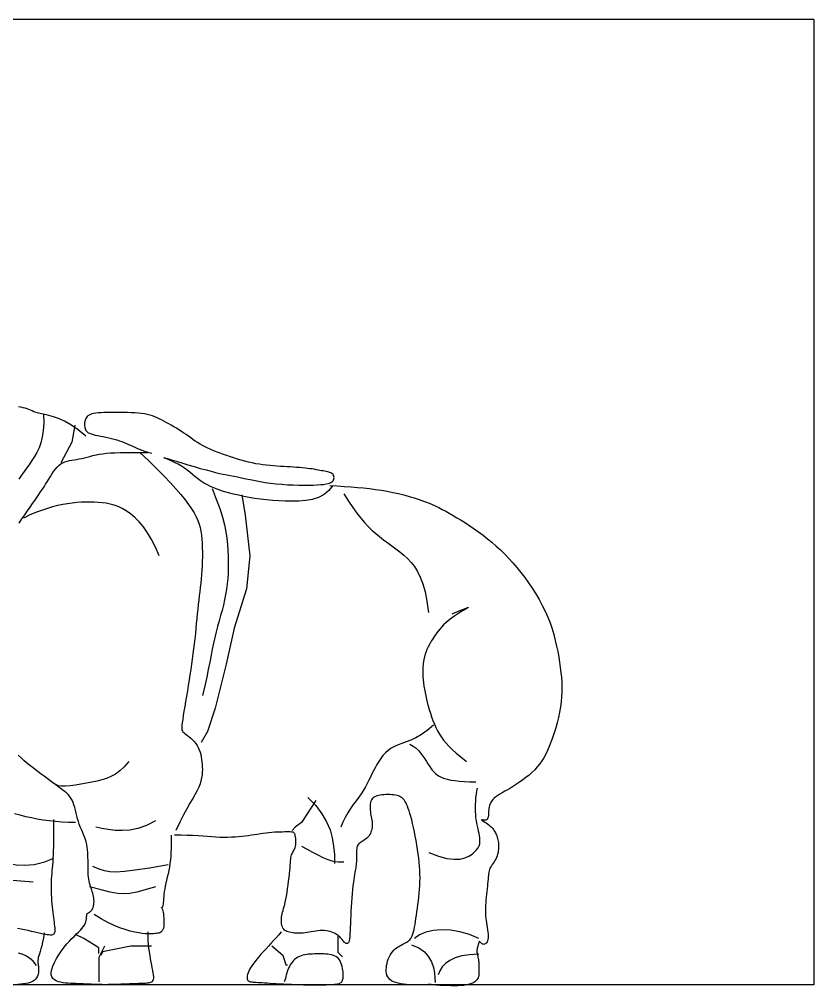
# Model space of a CAD drawing. Extents: x 477 to 4198, y 3437 to 7659.
# Drawn here: x 1145.6 to 1371.1, y 5564.9 to 5839.1 of the extents above; entities that cross this region are included whole.
import ezdxf

# ---------------------------------------------------------------- set-up
doc = ezdxf.new("R2010")
doc.units = 0
doc.header["$MEASUREMENT"] = 0
for name, color, linetype in [('3', 3, 'CONTINUOUS'), ('7', 7, 'CONTINUOUS'), ('K', 7, 'CONTINUOUS'), ('TEXT', 3, 'CONTINUOUS')]:
    doc.layers.add(name, color=color, linetype=linetype)

# ---------------------------------------------------------------- blocks, each defined once
blk = doc.blocks.new('雕像4')
at = {"layer": '3'}
for points in [[(33.79, 277.63), (33.68, 273.36), (33.88, 269.66), (34.36, 266.45), (35.07, 263.65), (35.97, 261.2), (37.02, 259.01), (38.17, 257.01), (39.4, 255.11), (40.65, 253.27), (41.92, 251.45), (43.19, 249.63), (44.46, 247.82), (45.72, 245.98)], [(18.51, 272.29), (20.04, 263.89), (25.39, 253.97)], [(-13.11, 258.96), (-17.46, 254.83), (-21.38, 251), (-24.87, 247.46), (-27.97, 244.2), (-30.69, 241.2), (-33.07, 238.44), (-35.12, 235.91), (-36.86, 233.59), (-38.32, 231.46), (-39.54, 229.49), (-40.52, 227.64), (-41.31, 225.87), (-41.93, 224.13), (-42.4, 222.4), (-42.76, 220.62), (-43.04, 218.77), (-43.25, 216.8), (-43.4, 214.74), (-43.5, 212.61), (-43.55, 210.42), (-43.55, 208.2), (-43.5, 205.98), (-43.42, 203.77), (-43.29, 201.59), (-43.13, 199.47), (-42.94, 197.4), (-42.73, 195.35), (-42.5, 193.31), (-42.25, 191.26), (-42, 189.2), (-41.75, 187.09), (-41.51, 184.93), (-41.28, 182.7), (-41.05, 180.41), (-40.83, 178.06), (-40.6, 175.67), (-40.37, 173.25), (-40.13, 170.8), (-39.87, 168.33), (-39.6, 165.85), (-39.3, 163.37), (-38.98, 160.88), (-38.64, 158.39), (-38.28, 155.88), (-37.9, 153.35), (-37.5, 150.8), (-37.09, 148.23), (-36.67, 145.62), (-36.23, 142.99), (-35.8, 140.36), (-35.37, 137.8), (-34.97, 135.33), (-34.59, 133.02), (-34.25, 130.9), (-33.96, 129.02), (-33.74, 127.43), (-33.58, 126.16), (-33.51, 125.17), (-33.52, 124.41), (-33.61, 123.82), (-33.8, 123.36), (-34.1, 122.98), (-34.5, 122.61), (-35.01, 122.22), (-35.64, 121.74), (-36.36, 121.19), (-37.14, 120.56), (-37.96, 119.86), (-38.78, 119.09), (-39.58, 118.24), (-40.33, 117.34), (-41, 116.36), (-41.57, 115.33), (-42.04, 114.25), (-42.43, 113.12), (-42.73, 111.96), (-42.98, 110.76), (-43.17, 109.55), (-43.31, 108.32), (-43.42, 107.08), (-43.5, 105.84), (-43.54, 104.58), (-43.51, 103.3), (-43.4, 101.99), (-43.19, 100.63), (-42.86, 99.21), (-42.39, 97.71), (-41.76, 96.14), (-40.96, 94.46), (-39.98, 92.62), (-38.83, 90.57), (-37.51, 88.25), (-36.04, 85.59), (-34.4, 82.54), (-32.62, 79.04), (-30.68, 75.02)], [(-48.26, 241.41), (-50.33, 236.26), (-51.98, 231.66), (-53.27, 227.51), (-54.24, 223.77), (-54.94, 220.35), (-55.43, 217.18), (-55.76, 214.2), (-55.97, 211.33), (-56.1, 208.51), (-56.16, 205.73), (-56.15, 202.99), (-56.07, 200.28), (-55.9, 197.61), (-55.65, 194.97), (-55.31, 192.35), (-54.88, 189.76), (-54.36, 187.2), (-53.76, 184.64), (-53.1, 182.09), (-52.41, 179.53), (-51.69, 176.95), (-50.97, 174.33), (-50.27, 171.68), (-49.6, 168.96), (-48.97, 166.18), (-48.38, 163.28), (-47.77, 160.22), (-47.14, 156.94), (-46.44, 153.39), (-45.65, 149.53), (-44.74, 145.3), (-43.67, 140.66)], [(-112.38, 238.83), (-114.68, 235.28), (-116.81, 232.15), (-118.8, 229.4), (-120.68, 226.97), (-122.49, 224.81), (-124.28, 222.89), (-126.07, 221.14), (-127.9, 219.51), (-129.79, 217.97), (-131.75, 216.49), (-133.74, 215.03), (-135.74, 213.58), (-137.73, 212.1), (-139.69, 210.58), (-141.59, 208.99), (-143.41, 207.3), (-145.14, 205.47), (-146.76, 203.43), (-148.25, 201.07), (-149.62, 198.3), (-150.86, 195.01), (-151.95, 191.12), (-152.88, 186.52), (-153.66, 181.11)], [(-62.78, 238.36), (-64.31, 228.43), (-66.6, 208.59), (-65.07, 192.56), (-58.96, 173.48), (-55.14, 155.93), (-49.79, 134.55), (-45.97, 123.11), (-42.91, 117.76)], [(-22.51, 208.63), (-20.73, 212.84), (-18.84, 216.57), (-16.87, 219.85), (-14.83, 222.7), (-12.76, 225.15), (-10.67, 227.25), (-8.59, 229.01), (-6.53, 230.47), (-4.52, 231.65), (-2.54, 232.59), (-0.6, 233.32), (1.33, 233.86), (3.26, 234.25), (5.2, 234.5), (7.15, 234.66), (9.14, 234.74), (11.17, 234.78), (13.25, 234.76), (15.37, 234.68), (17.55, 234.53), (19.79, 234.3), (22.08, 233.99), (24.45, 233.58), (26.88, 233.06), (29.37, 232.44), (31.87, 231.72), (34.31, 230.94), (36.64, 230.12), (38.79, 229.29), (40.7, 228.47), (42.3, 227.68), (43.54, 226.95)], [(-165.18, 180.35), (-169.39, 182.2), (-171.87, 183.23), (-172.91, 183.59), (-172.79, 183.39), (-171.81, 182.75), (-170.24, 181.8), (-168.36, 180.66), (-166.46, 179.46), (-164.77, 178.29), (-163.31, 177.18), (-162.04, 176.09), (-160.93, 175.02), (-159.95, 173.96), (-159.06, 172.89), (-158.23, 171.81), (-157.41, 170.68), (-156.6, 169.51), (-155.79, 168.3), (-154.99, 167.05), (-154.23, 165.75), (-153.52, 164.42), (-152.87, 163.06), (-152.29, 161.67), (-151.81, 160.25), (-151.43, 158.81), (-151.15, 157.34), (-150.96, 155.86), (-150.86, 154.37), (-150.82, 152.86), (-150.84, 151.34), (-150.92, 149.82), (-151.05, 148.29), (-151.21, 146.77), (-151.41, 145.23), (-151.64, 143.69), (-151.92, 142.12), (-152.24, 140.54), (-152.6, 138.92), (-153.01, 137.27), (-153.47, 135.57), (-153.97, 133.83), (-154.52, 132.07), (-155.12, 130.29), (-155.77, 128.51), (-156.48, 126.76), (-157.25, 125.05), (-158.07, 123.4), (-158.94, 121.83), (-159.89, 120.35), (-160.94, 118.91), (-162.14, 117.47), (-163.54, 115.98), (-165.19, 114.4), (-167.13, 112.67), (-169.4, 110.76), (-172.06, 108.6)], [(-156.01, 126.16), (-152.97, 123.62), (-150.13, 121.65), (-147.49, 120.15), (-145.04, 119.01), (-142.78, 118.12), (-140.7, 117.38), (-138.79, 116.68), (-137.04, 115.92), (-135.44, 115), (-133.99, 113.93), (-132.67, 112.73), (-131.46, 111.43), (-130.37, 110.03), (-129.37, 108.58), (-128.45, 107.07), (-127.61, 105.55), (-126.82, 104.02), (-126.07, 102.49), (-125.33, 100.95), (-124.57, 99.39), (-123.77, 97.81), (-122.9, 96.2), (-121.94, 94.57), (-120.86, 92.89), (-119.65, 91.18), (-118.34, 89.4), (-116.98, 87.55), (-115.61, 85.6), (-114.27, 83.55), (-113.01, 81.36), (-111.88, 79.04), (-110.92, 76.55)], [(-144.55, 117), (-146.17, 116.06), (-147.59, 114.97), (-148.84, 113.78), (-149.95, 112.51), (-150.93, 111.2), (-151.8, 109.89), (-152.6, 108.61), (-153.34, 107.4), (-154.04, 106.28), (-154.73, 105.25), (-155.44, 104.32), (-156.18, 103.48), (-156.99, 102.71), (-157.88, 102.02), (-158.88, 101.4), (-160.03, 100.84), (-161.33, 100.35), (-162.81, 99.92), (-164.5, 99.54), (-166.4, 99.24), (-168.55, 99), (-170.96, 98.82), (-173.65, 98.72), (-176.65, 98.68)], [(-7.76, 108.6), (-5.51, 106.03), (-3.34, 103.99), (-1.2, 102.4), (0.94, 101.19), (3.11, 100.27), (5.36, 99.56), (7.71, 99), (10.2, 98.49), (12.85, 97.99), (15.58, 97.5), (18.26, 97.08), (20.81, 96.75), (23.1, 96.55), (25.03, 96.53), (26.5, 96.72), (27.4, 97.16)], [(-153.72, 64.34), (-158.51, 62.47), (-162.61, 61.39), (-166.08, 60.96), (-168.98, 61.07), (-171.37, 61.6), (-173.31, 62.43), (-174.86, 63.45), (-176.07, 64.53), (-177.02, 65.57), (-177.72, 66.58), (-178.21, 67.56), (-178.52, 68.53), (-178.66, 69.49), (-178.68, 70.46), (-178.59, 71.45), (-178.43, 72.48), (-178.22, 73.55), (-177.97, 74.68), (-177.71, 75.86), (-177.44, 77.1), (-177.17, 78.4), (-176.94, 79.77), (-176.73, 81.2), (-176.58, 82.72), (-176.5, 84.3), (-176.47, 85.94), (-176.5, 87.61), (-176.59, 89.29), (-176.73, 90.96), (-176.92, 92.58), (-177.14, 94.15), (-177.41, 95.63)], [(-94.88, 91.05), (-98.73, 87.07), (-101.74, 83.14), (-104.02, 79.23), (-105.67, 75.31), (-106.78, 71.35), (-107.45, 67.33), (-107.78, 63.22), (-107.87, 58.99)], [(-98.7, 89.52), (-91.82, 78.84), (-88.76, 76.55), (-87.23, 75.02)], [(-20.75, 79.6), (-16.3, 77.43), (-12.13, 76.01), (-8.2, 75.21), (-4.51, 74.93), (-1.03, 75.03), (2.25, 75.41), (5.35, 75.96), (8.29, 76.55)], [(-91.82, 67.39), (-94.59, 65.93), (-97.19, 64.48), (-99.69, 63.09), (-102.14, 61.85), (-104.58, 60.83), (-107.08, 60.09), (-109.69, 59.71), (-112.45, 59.76)], [(28.93, 61.28), (33.73, 59.41), (38.37, 58.31), (42.86, 57.91), (47.17, 58.13), (51.31, 58.89), (55.26, 60.1), (59.01, 61.69), (62.55, 63.57)], [(-26.86, 58.23), (-17.76, 56.72), (-10.81, 55.64), (-5.58, 54.97), (-1.64, 54.7), (1.44, 54.82), (4.09, 55.33), (6.74, 56.22), (9.82, 57.47)], [(-20.75, 47.54), (-15.67, 46.04), (-11.65, 44.97), (-8.31, 44.32), (-5.27, 44.11), (-2.16, 44.32), (1.39, 44.97), (5.77, 46.04), (11.35, 47.54)], [(38.86, 49.83), (57.2, 51.36), (61.79, 50.6)], [(-178.18, 22.36), (-173.54, 24.33), (-168.87, 25.68), (-164.3, 26.45), (-159.93, 26.65), (-155.88, 26.31), (-152.28, 25.47), (-149.22, 24.14), (-146.84, 22.36)], [(-109.4, 24.15), (-109.4, 20.33), (-109.4, 15.75), (-111.69, 13.46)], [(6.85, 15.06), (6.85, 17.81), (14.19, 22.39), (17.86, 24.22)], [(-145.31, 19.3), (-148.88, 17.86), (-151.62, 15.9), (-153.64, 13.57), (-155.06, 11), (-155.97, 8.32), (-156.49, 5.67), (-156.72, 3.18), (-156.78, 0.99)], [(-178.18, 14.72), (-173.65, 14.52), (-169.81, 13.92), (-166.58, 12.99), (-163.94, 11.77), (-161.84, 10.29), (-160.23, 8.61), (-159.07, 6.76), (-158.31, 4.8)], [(-77.3, 18.8), (-82.65, 14.23), (-84.18, 9.65), (-84.94, 9.65)], [(-18.84, 18.72), (-8.74, 18.72), (5.02, 15.97), (5.93, 14.14)], [(4.1, 18.72), (6.85, 13.22), (6.85, 8.64), (6.85, 3.15), (6.85, 1.31)], [(37.12, 9.2), (38.86, 11.32), (40.63, 12.91), (42.41, 14.04), (44.18, 14.8), (45.94, 15.24)]]:
    blk.add_lwpolyline(points, dxfattribs=at)
at = {"layer": '7'}
for points in [[(13.16, 266.94), (16.99, 270), (20.48, 272.37), (23.64, 274.16), (26.47, 275.45), (28.99, 276.36), (31.21, 276.98), (33.15, 277.41), (34.81, 277.76), (36.22, 278.1), (37.41, 278.44), (38.43, 278.79), (39.33, 279.14), (40.17, 279.48), (40.97, 279.81), (41.81, 280.13), (42.71, 280.43), (43.72, 280.7), (44.82, 280.96), (45.99, 281.2)], [(-107.1, 242.94), (-105.15, 240.4), (-102.77, 238.47), (-100.04, 237.06), (-97.04, 236.11), (-93.85, 235.52), (-90.55, 235.24), (-87.22, 235.17), (-83.92, 235.24), (-80.73, 235.39), (-77.66, 235.61), (-74.68, 235.88), (-71.81, 236.22), (-69.02, 236.61), (-66.32, 237.06), (-63.69, 237.55), (-61.12, 238.1), (-58.62, 238.7), (-56.2, 239.34), (-53.87, 240.03), (-51.63, 240.77), (-49.52, 241.56), (-47.55, 242.4), (-45.72, 243.28), (-44.06, 244.21), (-42.56, 245.18), (-41.2, 246.2), (-39.93, 247.23), (-38.71, 248.28), (-37.48, 249.33), (-36.21, 250.36), (-34.85, 251.37), (-33.36, 252.35), (-31.71, 253.28), (-30.01, 254.13), (-28.37, 254.88), (-26.91, 255.51), (-25.76, 256), (-25.03, 256.3), (-24.85, 256.41), (-25.33, 256.29), (-26.56, 255.94), (-28.44, 255.38), (-30.82, 254.67), (-33.56, 253.84), (-36.53, 252.96), (-39.57, 252.07), (-42.55, 251.22), (-45.33, 250.44), (-47.79, 249.79), (-49.97, 249.24), (-51.93, 248.79), (-53.74, 248.39), (-55.44, 248.04), (-57.12, 247.7), (-58.82, 247.37), (-60.61, 247.01), (-62.55, 246.6), (-64.63, 246.17), (-66.85, 245.71), (-69.18, 245.26), (-71.62, 244.81), (-74.16, 244.4), (-76.77, 244.02), (-79.46, 243.7), (-82.21, 243.45), (-84.97, 243.26), (-87.71, 243.14), (-90.37, 243.06), (-92.92, 243.04), (-95.32, 243.06), (-97.51, 243.11), (-99.46, 243.19), (-101.14, 243.3), (-102.55, 243.43), (-103.73, 243.6), (-104.7, 243.8), (-105.48, 244.03), (-106.11, 244.3), (-106.6, 244.61), (-106.98, 244.97), (-107.27, 245.38), (-107.48, 245.81), (-107.6, 246.27), (-107.65, 246.74), (-107.6, 247.2), (-107.48, 247.64), (-107.27, 248.05), (-106.98, 248.41), (-106.6, 248.71), (-106.15, 248.97), (-105.63, 249.18), (-105.05, 249.36), (-104.42, 249.52), (-103.73, 249.66), (-103.01, 249.79), (-102.26, 249.93), (-101.49, 250.08), (-100.68, 250.24), (-99.83, 250.4), (-98.94, 250.57), (-97.99, 250.74), (-96.98, 250.9), (-95.9, 251.06), (-94.75, 251.21), (-93.51, 251.34), (-92.2, 251.47), (-90.82, 251.59), (-89.38, 251.7), (-87.89, 251.8), (-86.35, 251.9), (-84.77, 252), (-83.16, 252.1), (-81.52, 252.19), (-79.86, 252.3), (-78.19, 252.42), (-76.49, 252.56), (-74.77, 252.73), (-73.04, 252.94), (-71.29, 253.19), (-69.53, 253.49), (-67.76, 253.86), (-65.98, 254.27), (-64.2, 254.73), (-62.43, 255.23), (-60.67, 255.75), (-58.93, 256.3), (-57.21, 256.87), (-55.52, 257.44), (-53.87, 258.01), (-52.25, 258.59), (-50.68, 259.17), (-49.16, 259.77), (-47.69, 260.38), (-46.28, 261), (-44.92, 261.65), (-43.63, 262.33), (-42.4, 263.03), (-41.22, 263.76), (-40.09, 264.51), (-38.98, 265.28), (-37.88, 266.05), (-36.78, 266.84), (-35.67, 267.63), (-34.52, 268.41), (-33.34, 269.19), (-32.12, 269.97), (-30.89, 270.73), (-29.64, 271.47), (-28.4, 272.19), (-27.17, 272.89), (-25.97, 273.56), (-24.8, 274.2), (-23.67, 274.8), (-22.57, 275.36), (-21.48, 275.88), (-20.37, 276.36), (-19.23, 276.79), (-18.03, 277.17), (-16.75, 277.49), (-15.37, 277.76), (-13.88, 277.97), (-12.29, 278.13), (-10.63, 278.24), (-8.91, 278.31), (-7.15, 278.36), (-5.38, 278.38), (-3.61, 278.39), (-1.87, 278.39), (-0.18, 278.39), (1.46, 278.39), (3.02, 278.37), (4.5, 278.33), (5.88, 278.27), (7.16, 278.18), (8.31, 278.05), (9.34, 277.88), (10.22, 277.67), (10.98, 277.41), (11.61, 277.11), (12.14, 276.77), (12.57, 276.4), (12.92, 275.99), (13.2, 275.55), (13.41, 275.09), (13.58, 274.6), (13.7, 274.09), (13.79, 273.57), (13.83, 273.05), (13.83, 272.53), (13.81, 272.01), (13.75, 271.5), (13.67, 271.02), (13.56, 270.55), (13.41, 270.11), (13.19, 269.69), (12.9, 269.3), (12.52, 268.93), (12.02, 268.58), (11.39, 268.26), (10.61, 267.96), (9.67, 267.69), (8.59, 267.43), (7.4, 267.18), (6.12, 266.93), (4.78, 266.67), (3.41, 266.41), (2.03, 266.12), (0.68, 265.8), (-0.64, 265.45), (-1.9, 265.07), (-3.13, 264.66), (-4.31, 264.23), (-5.44, 263.79), (-6.54, 263.34), (-7.6, 262.88), (-8.62, 262.43), (-9.61, 261.98), (-10.61, 261.53), (-11.65, 261.07), (-12.78, 260.61), (-14.03, 260.13), (-15.45, 259.63), (-17.07, 259.1), (-18.94, 258.55)], [(-16.93, 25.63), (-16.96, 23.63), (-17.06, 21.64), (-17.21, 19.69), (-17.4, 17.78), (-17.64, 15.92), (-17.89, 14.15), (-18.17, 12.46), (-18.45, 10.88), (-18.74, 9.41), (-19.01, 8.06), (-19.25, 6.83), (-19.46, 5.72), (-19.61, 4.73), (-19.69, 3.86), (-19.69, 3.11), (-19.6, 2.48), (-19.41, 1.96), (-19.11, 1.56), (-18.73, 1.24), (-18.26, 1), (-17.73, 0.83), (-17.13, 0.71), (-16.48, 0.63), (-15.78, 0.57), (-15.04, 0.53), (-14.26, 0.5), (-13.43, 0.47), (-12.53, 0.44), (-11.56, 0.42), (-10.51, 0.39), (-9.38, 0.36), (-8.14, 0.32), (-6.8, 0.26), (-5.37, 0.2), (-3.88, 0.14), (-2.34, 0.08), (-0.78, 0.02), (0.78, -0.02), (2.33, -0.05), (3.83, -0.06), (5.29, -0.05), (6.69, -0.02), (8.04, 0.02), (9.36, 0.08), (10.65, 0.14), (11.91, 0.2), (13.16, 0.26), (14.41, 0.32), (15.65, 0.36), (16.89, 0.4), (18.13, 0.44), (19.36, 0.49), (20.58, 0.55), (21.8, 0.64), (23.01, 0.76), (24.21, 0.92), (25.4, 1.12), (26.53, 1.39), (27.57, 1.76), (28.48, 2.25), (29.23, 2.88), (29.77, 3.68), (30.06, 4.68), (30.07, 5.9), (29.78, 7.35), (29.2, 8.99), (28.39, 10.76), (27.4, 12.62), (26.26, 14.5), (25.02, 16.35), (23.73, 18.12), (22.43, 19.74), (21.16, 21.19), (19.94, 22.47), (18.78, 23.61), (17.7, 24.63), (16.71, 25.55), (15.82, 26.42), (15.05, 27.24), (14.41, 28.05), (13.9, 28.86), (13.52, 29.67), (13.24, 30.47), (13.05, 31.22), (12.93, 31.93), (12.85, 32.58), (12.8, 33.14), (12.75, 33.61), (12.7, 33.97), (12.63, 34.24), (12.54, 34.44), (12.43, 34.58), (12.3, 34.69), (12.14, 34.78), (11.95, 34.87), (11.73, 34.99), (11.48, 35.14), (11.2, 35.33), (10.9, 35.57), (10.6, 35.86), (10.31, 36.21), (10.03, 36.61), (9.78, 37.08), (9.57, 37.62), (9.4, 38.23), (9.28, 38.9), (9.21, 39.61), (9.18, 40.37), (9.21, 41.16), (9.28, 41.97), (9.4, 42.78), (9.57, 43.6), (9.78, 44.41), (10.03, 45.21), (10.3, 46.01), (10.59, 46.83), (10.87, 47.66), (11.14, 48.52), (11.39, 49.41), (11.6, 50.34), (11.77, 51.32), (11.9, 52.34), (11.99, 53.41), (12.05, 54.51), (12.09, 55.65), (12.11, 56.82), (12.11, 58.02), (12.11, 59.25), (12.12, 60.5), (12.13, 61.77), (12.16, 63.05), (12.23, 64.34), (12.33, 65.62), (12.49, 66.9), (12.71, 68.17), (13.01, 69.42), (13.38, 70.65), (13.82, 71.87), (14.3, 73.08), (14.82, 74.29), (15.35, 75.51), (15.87, 76.76), (16.37, 78.03), (16.83, 79.35), (17.23, 80.7), (17.59, 82.08), (17.93, 83.47), (18.26, 84.85), (18.6, 86.19), (18.98, 87.47), (19.4, 88.67), (19.88, 89.78), (20.45, 90.77), (21.1, 91.67), (21.84, 92.5), (22.65, 93.28), (23.56, 94.03), (24.54, 94.79), (25.61, 95.56), (26.76, 96.39), (27.99, 97.28), (29.3, 98.24), (30.66, 99.24), (32.06, 100.29), (33.5, 101.36), (34.95, 102.46), (36.4, 103.56), (37.84, 104.66), (39.26, 105.75), (40.66, 106.85), (42.04, 107.97), (43.4, 109.11), (44.74, 110.31), (46.06, 111.57)], [(45.64, 224.49), (44.26, 226.62), (42.9, 228.64), (41.57, 230.55), (40.31, 232.35), (39.12, 234.03), (38.02, 235.6), (37, 237.06), (36.05, 238.44), (35.17, 239.76), (34.33, 241.02), (33.53, 242.26), (32.75, 243.49), (31.98, 244.72), (31.22, 245.97), (30.45, 247.21), (29.66, 248.44), (28.86, 249.62), (28.04, 250.72), (27.18, 251.73), (26.29, 252.62), (25.36, 253.37), (24.38, 253.96), (23.36, 254.41), (22.29, 254.75), (21.19, 255.01), (20.05, 255.21), (18.88, 255.39), (17.67, 255.57), (16.44, 255.78), (15.19, 256.05), (13.9, 256.36), (12.57, 256.7), (11.18, 257.06), (9.73, 257.41), (8.21, 257.75), (6.61, 258.06), (4.92, 258.33), (3.11, 258.54), (1.16, 258.7), (-1.01, 258.81), (-3.45, 258.89), (-6.2, 258.93), (-9.33, 258.96), (-12.89, 258.96), (-16.93, 258.96)], [(-105.58, 242.94), (-109.2, 242.67), (-112.63, 242.42), (-115.9, 242.18), (-119.03, 241.93), (-122.05, 241.66), (-124.97, 241.35), (-127.84, 241), (-130.67, 240.58), (-133.48, 240.09), (-136.25, 239.53), (-138.98, 238.92), (-141.64, 238.25), (-144.2, 237.55), (-146.66, 236.82), (-148.99, 236.07), (-151.17, 235.3), (-153.2, 234.54), (-155.09, 233.76), (-156.88, 232.97), (-158.61, 232.14), (-160.31, 231.27), (-162.01, 230.35), (-163.75, 229.36), (-165.57, 228.31), (-167.48, 227.17), (-169.48, 225.95), (-171.56, 224.65), (-173.69, 223.27), (-175.85, 221.81), (-178.03, 220.28), (-180.21, 218.67), (-182.38, 216.99), (-184.51, 215.23), (-186.61, 213.4), (-188.67, 211.49), (-190.71, 209.5), (-192.71, 207.41), (-194.68, 205.23), (-196.63, 202.96), (-198.56, 200.58), (-200.45, 198.09), (-202.31, 195.51), (-204.11, 192.85), (-205.83, 190.13), (-207.47, 187.35), (-209, 184.53), (-210.41, 181.68), (-211.67, 178.82), (-212.79, 175.96), (-213.77, 173.11), (-214.62, 170.28), (-215.35, 167.49), (-215.98, 164.73), (-216.53, 162.03), (-217, 159.38), (-217.41, 156.82), (-217.76, 154.33), (-218.06, 151.9), (-218.3, 149.52), (-218.46, 147.16), (-218.53, 144.81), (-218.52, 142.45), (-218.4, 140.06), (-218.17, 137.61), (-217.83, 135.1), (-217.38, 132.54), (-216.83, 129.97), (-216.21, 127.41), (-215.52, 124.9), (-214.78, 122.46), (-214.01, 120.11), (-213.2, 117.89), (-212.38, 115.82), (-211.54, 113.89), (-210.66, 112.09), (-209.73, 110.4), (-208.74, 108.82), (-207.69, 107.32), (-206.54, 105.89), (-205.31, 104.53), (-203.97, 103.22), (-202.54, 101.96), (-201.05, 100.75), (-199.53, 99.6), (-197.98, 98.51), (-196.44, 97.48), (-194.93, 96.52), (-193.46, 95.63), (-192.06, 94.8), (-190.75, 94.04), (-189.52, 93.32), (-188.38, 92.64), (-187.35, 91.98), (-186.42, 91.34), (-185.61, 90.69), (-184.93, 90.03), (-184.37, 89.35), (-183.93, 88.65), (-183.59, 87.94), (-183.33, 87.22), (-183.15, 86.49), (-183.03, 85.76), (-182.94, 85.03), (-182.89, 84.31), (-182.84, 83.6), (-182.8, 82.92), (-182.75, 82.27), (-182.67, 81.68), (-182.55, 81.16), (-182.39, 80.71), (-182.16, 80.36), (-181.87, 80.11), (-181.5, 79.97), (-181.08, 79.93), (-180.64, 79.95), (-180.23, 80.01), (-179.87, 80.09), (-179.59, 80.14), (-179.44, 80.16), (-179.45, 80.11), (-179.64, 79.97), (-179.98, 79.74), (-180.45, 79.45), (-181.01, 79.09), (-181.63, 78.69), (-182.28, 78.25), (-182.92, 77.79), (-183.53, 77.31), (-184.06, 76.83), (-184.54, 76.35), (-184.96, 75.87), (-185.32, 75.39), (-185.65, 74.89), (-185.94, 74.39), (-186.21, 73.89), (-186.45, 73.37), (-186.69, 72.84), (-186.9, 72.29), (-187.1, 71.72), (-187.28, 71.12), (-187.44, 70.5), (-187.57, 69.84), (-187.66, 69.15), (-187.73, 68.41), (-187.76, 67.62), (-187.75, 66.8), (-187.7, 65.96), (-187.6, 65.1), (-187.46, 64.24), (-187.26, 63.4), (-187.01, 62.58), (-186.71, 61.79), (-186.35, 61.05), (-185.94, 60.35), (-185.51, 59.68), (-185.07, 59.04), (-184.63, 58.42), (-184.22, 57.8), (-183.85, 57.19), (-183.53, 56.58), (-183.27, 55.95), (-183.08, 55.3), (-182.93, 54.61), (-182.82, 53.87), (-182.74, 53.08), (-182.67, 52.21), (-182.59, 51.26), (-182.51, 50.21), (-182.4, 49.07), (-182.28, 47.84), (-182.14, 46.54), (-182, 45.21), (-181.85, 43.85), (-181.72, 42.5), (-181.59, 41.18), (-181.49, 39.91), (-181.4, 38.7), (-181.35, 37.56), (-181.32, 36.45), (-181.31, 35.38), (-181.34, 34.32), (-181.4, 33.27), (-181.49, 32.22), (-181.61, 31.13), (-181.77, 30.02), (-181.95, 28.89), (-182.14, 27.76), (-182.32, 26.65), (-182.47, 25.57), (-182.58, 24.55), (-182.64, 23.6), (-182.63, 22.74), (-182.55, 21.98), (-182.39, 21.33), (-182.17, 20.78), (-181.9, 20.34), (-181.6, 19.99), (-181.27, 19.75), (-180.93, 19.61), (-180.6, 19.56), (-180.27, 19.6), (-179.96, 19.72), (-179.66, 19.89), (-179.39, 20.1), (-179.14, 20.32), (-178.91, 20.52), (-178.72, 20.7), (-178.56, 20.83), (-178.43, 20.89), (-178.33, 20.88), (-178.26, 20.81), (-178.19, 20.69), (-178.13, 20.51), (-178.07, 20.28), (-178.01, 20), (-177.92, 19.68), (-177.82, 19.33), (-177.69, 18.95), (-177.57, 18.54), (-177.44, 18.11), (-177.33, 17.66), (-177.24, 17.2), (-177.18, 16.73), (-177.16, 16.25), (-177.18, 15.77), (-177.24, 15.29), (-177.33, 14.81), (-177.44, 14.31), (-177.57, 13.8), (-177.69, 13.28), (-177.82, 12.74), (-177.92, 12.18), (-178.01, 11.6), (-178.07, 10.99), (-178.11, 10.37), (-178.14, 9.73), (-178.16, 9.08), (-178.17, 8.42), (-178.18, 7.76), (-178.18, 7.09), (-178.17, 6.42), (-178.16, 5.76), (-178.12, 5.11), (-178.05, 4.48), (-177.93, 3.88), (-177.75, 3.3), (-177.49, 2.76), (-177.16, 2.26), (-176.73, 1.8), (-176.22, 1.4), (-175.64, 1.03), (-175.01, 0.71), (-174.33, 0.44), (-173.63, 0.2), (-172.91, 0), (-172.19, -0.16), (-171.48, -0.29), (-170.77, -0.38), (-170.06, -0.45), (-169.34, -0.49), (-168.6, -0.52), (-167.84, -0.54), (-167.04, -0.54), (-166.2, -0.54), (-165.32, -0.54), (-164.41, -0.54), (-163.48, -0.53), (-162.56, -0.53), (-161.65, -0.51), (-160.78, -0.49), (-159.95, -0.46), (-159.2, -0.41), (-158.52, -0.36), (-157.9, -0.3), (-157.32, -0.24), (-156.76, -0.18), (-156.19, -0.12), (-155.6, -0.07), (-154.95, -0.04), (-154.23, -0.03), (-153.42, -0.04), (-152.52, -0.07), (-151.53, -0.11), (-150.47, -0.14), (-149.34, -0.18), (-148.14, -0.19), (-146.88, -0.19), (-145.57, -0.16), (-144.21, -0.09), (-142.83, 0.02), (-141.46, 0.17), (-140.12, 0.38), (-138.85, 0.65), (-137.65, 0.99), (-136.57, 1.39), (-135.63, 1.88), (-134.86, 2.44), (-134.23, 3.08), (-133.75, 3.8), (-133.41, 4.58), (-133.18, 5.42), (-133.06, 6.31), (-133.03, 7.25), (-133.09, 8.24), (-133.22, 9.25), (-133.42, 10.29), (-133.69, 11.33), (-134.03, 12.35), (-134.43, 13.35), (-134.9, 14.3), (-135.43, 15.19), (-136.02, 16), (-136.67, 16.71), (-137.36, 17.35), (-138.09, 17.9), (-138.83, 18.4), (-139.59, 18.84), (-140.33, 19.23), (-141.06, 19.6), (-141.75, 19.94), (-142.39, 20.27), (-142.99, 20.61), (-143.55, 20.97), (-144.06, 21.37), (-144.53, 21.83), (-144.95, 22.37), (-145.34, 23.01), (-145.7, 23.76), (-146.01, 24.63), (-146.3, 25.63), (-146.57, 26.75), (-146.81, 27.97), (-147.05, 29.29), (-147.27, 30.71), (-147.5, 32.22), (-147.73, 33.8), (-147.98, 35.46), (-148.23, 37.18), (-148.47, 38.95), (-148.71, 40.75), (-148.92, 42.59), (-149.11, 44.45), (-149.27, 46.31), (-149.39, 48.18), (-149.46, 50.04), (-149.49, 51.89), (-149.46, 53.75), (-149.39, 55.64), (-149.27, 57.55), (-149.1, 59.5), (-148.89, 61.51), (-148.63, 63.57), (-148.32, 65.7), (-147.97, 67.87), (-147.59, 70.06), (-147.18, 72.22), (-146.75, 74.34), (-146.32, 76.38), (-145.88, 78.31), (-145.44, 80.11), (-145.02, 81.74), (-144.6, 83.22), (-144.19, 84.55), (-143.79, 85.74), (-143.38, 86.79), (-142.97, 87.73), (-142.55, 88.55), (-142.13, 89.27), (-141.69, 89.89), (-141.23, 90.42), (-140.75, 90.88), (-140.22, 91.26), (-139.65, 91.57), (-139.01, 91.83), (-138.32, 92.03), (-137.55, 92.19), (-136.69, 92.32), (-135.78, 92.41), (-134.82, 92.46), (-133.84, 92.48), (-132.84, 92.46), (-131.87, 92.41), (-130.92, 92.32), (-130.03, 92.19), (-129.21, 92.03), (-128.46, 91.83), (-127.78, 91.57), (-127.18, 91.26), (-126.66, 90.88), (-126.22, 90.42), (-125.85, 89.89), (-125.57, 89.27), (-125.37, 88.56), (-125.25, 87.77), (-125.19, 86.92), (-125.19, 86.02), (-125.24, 85.11), (-125.32, 84.19), (-125.44, 83.28), (-125.57, 82.4), (-125.72, 81.56), (-125.87, 80.77), (-126.01, 80), (-126.13, 79.27), (-126.22, 78.55), (-126.27, 77.84), (-126.27, 77.13), (-126.21, 76.42), (-126.08, 75.7), (-125.88, 74.98), (-125.62, 74.27), (-125.3, 73.57), (-124.93, 72.91), (-124.51, 72.29), (-124.04, 71.72), (-123.53, 71.2), (-122.99, 70.76), (-122.43, 70.37), (-121.86, 70.02), (-121.31, 69.69), (-120.77, 69.37), (-120.27, 69.04), (-119.83, 68.68), (-119.46, 68.28), (-119.16, 67.82), (-118.94, 67.31), (-118.78, 66.75), (-118.68, 66.15), (-118.61, 65.51), (-118.58, 64.84), (-118.57, 64.15), (-118.57, 63.44), (-118.57, 62.72), (-118.56, 61.99), (-118.55, 61.26), (-118.54, 60.52), (-118.5, 59.78), (-118.46, 59.04), (-118.4, 58.31), (-118.31, 57.59), (-118.21, 56.88), (-118.08, 56.15), (-117.93, 55.37), (-117.77, 54.51), (-117.6, 53.55), (-117.42, 52.46), (-117.23, 51.2), (-117.04, 49.75), (-116.85, 48.09), (-116.66, 46.24), (-116.48, 44.25), (-116.31, 42.16), (-116.15, 40), (-116, 37.81), (-115.87, 35.64), (-115.76, 33.52), (-115.68, 31.48), (-115.61, 29.56), (-115.55, 27.76), (-115.48, 26.11), (-115.4, 24.63), (-115.3, 23.33), (-115.17, 22.23), (-115, 21.35), (-114.79, 20.7), (-114.53, 20.27), (-114.25, 20.02), (-113.93, 19.93), (-113.6, 19.99), (-113.26, 20.15), (-112.92, 20.4), (-112.58, 20.71), (-112.25, 21.06), (-111.92, 21.44), (-111.58, 21.85), (-111.23, 22.27), (-110.84, 22.71), (-110.41, 23.15), (-109.94, 23.59), (-109.4, 24.02), (-108.79, 24.44), (-108.11, 24.84), (-107.37, 25.21), (-106.58, 25.55), (-105.73, 25.83), (-104.83, 26.06), (-103.89, 26.22), (-102.9, 26.31), (-101.88, 26.32), (-100.83, 26.26), (-99.77, 26.14), (-98.7, 25.99), (-97.62, 25.82), (-96.56, 25.63), (-95.51, 25.45), (-94.49, 25.29), (-93.51, 25.17), (-92.56, 25.08), (-91.64, 25.02), (-90.75, 24.99), (-89.9, 24.99), (-89.07, 25.02), (-88.27, 25.08), (-87.49, 25.17), (-86.74, 25.27), (-86.02, 25.42), (-85.34, 25.6), (-84.7, 25.83), (-84.12, 26.13), (-83.6, 26.49), (-83.15, 26.93), (-82.78, 27.46), (-82.48, 28.07), (-82.27, 28.77), (-82.12, 29.53), (-82.04, 30.33), (-82.03, 31.17), (-82.06, 32.02), (-82.14, 32.86), (-82.27, 33.69), (-82.43, 34.49), (-82.62, 35.28), (-82.84, 36.09), (-83.08, 36.96), (-83.34, 37.91), (-83.61, 38.96), (-83.89, 40.16), (-84.18, 41.53), (-84.46, 43.08), (-84.74, 44.79), (-85.02, 46.59), (-85.28, 48.46), (-85.52, 50.32), (-85.74, 52.15), (-85.93, 53.88), (-86.09, 55.47), (-86.22, 56.89), (-86.32, 58.14), (-86.4, 59.24), (-86.49, 60.21), (-86.57, 61.05), (-86.68, 61.8), (-86.81, 62.46), (-86.98, 63.06), (-87.19, 63.61), (-87.44, 64.13), (-87.71, 64.63), (-87.98, 65.13), (-88.25, 65.64), (-88.5, 66.18), (-88.72, 66.75), (-88.89, 67.39), (-89, 68.09), (-89.07, 68.84), (-89.08, 69.61), (-89.05, 70.38), (-88.98, 71.12), (-88.89, 71.82), (-88.77, 72.45), (-88.64, 72.99), (-88.48, 73.41), (-88.3, 73.72), (-88.07, 73.95), (-87.78, 74.1), (-87.4, 74.19), (-86.92, 74.24), (-86.32, 74.25), (-85.58, 74.26), (-84.69, 74.26), (-83.67, 74.25), (-82.54, 74.24), (-81.31, 74.21), (-80.01, 74.16), (-78.66, 74.1), (-77.29, 74), (-75.9, 73.88), (-74.52, 73.72), (-73.14, 73.53), (-71.76, 73.32), (-70.36, 73.1), (-68.94, 72.87), (-67.48, 72.64), (-65.98, 72.42), (-64.44, 72.22), (-62.83, 72.04), (-61.17, 71.89), (-59.45, 71.77), (-57.68, 71.68), (-55.85, 71.63), (-53.98, 71.61), (-52.07, 71.64), (-50.11, 71.71), (-48.1, 71.83), (-46.01, 71.98), (-43.81, 72.15), (-41.47, 72.32), (-38.94, 72.48), (-36.2, 72.61), (-33.2, 72.7), (-29.92, 72.73)], [(18.23, 78.84), (21.6, 78.89), (24.84, 79.04), (27.97, 79.29), (31, 79.62), (33.94, 80.04), (36.82, 80.53), (39.64, 81.08), (42.43, 81.7), (45.18, 82.37), (47.89, 83.08)], [(28.93, 80.36), (28.93, 77.32), (28.93, 74.48), (28.94, 71.84), (28.96, 69.39), (28.99, 67.12), (29.03, 65.01), (29.1, 63.07), (29.18, 61.28), (29.29, 59.63), (29.41, 58.1), (29.54, 56.66), (29.67, 55.28), (29.8, 53.94), (29.92, 52.62), (30.01, 51.29), (30.07, 49.91), (30.1, 48.48), (30.1, 47), (30.07, 45.48), (30.01, 43.95), (29.93, 42.4), (29.82, 40.87), (29.7, 39.36), (29.56, 37.89), (29.41, 36.46), (29.26, 35.1), (29.1, 33.8), (28.94, 32.57), (28.79, 31.41), (28.65, 30.33), (28.52, 29.33), (28.42, 28.43), (28.33, 27.61), (28.28, 26.89), (28.27, 26.26), (28.31, 25.72), (28.39, 25.26), (28.54, 24.88), (28.76, 24.58), (29.05, 24.35), (29.43, 24.2), (29.9, 24.11), (30.47, 24.09), (31.16, 24.13), (31.96, 24.23), (32.89, 24.39), (33.95, 24.6), (35.17, 24.86), (36.53, 25.17), (38.02, 25.52), (39.61, 25.88), (41.27, 26.26), (42.97, 26.64), (44.68, 27.01), (46.38, 27.35)], [(-28.39, 72.73), (-28.39, 71.23), (-28.38, 69.62), (-28.36, 67.91), (-28.31, 66.13), (-28.23, 64.31), (-28.12, 62.48), (-27.96, 60.66), (-27.75, 58.87), (-27.49, 57.13), (-27.18, 55.45), (-26.84, 53.83), (-26.48, 52.27), (-26.13, 50.75), (-25.79, 49.29), (-25.48, 47.89), (-25.21, 46.53), (-25.01, 45.22), (-24.85, 43.97), (-24.73, 42.79), (-24.64, 41.71), (-24.57, 40.73), (-24.5, 39.86), (-24.43, 39.12), (-24.35, 38.53), (-24.24, 38.08), (-24.12, 37.77), (-24, 37.57), (-23.87, 37.46), (-23.76, 37.42), (-23.67, 37.42), (-23.6, 37.44), (-23.58, 37.47), (-23.6, 37.47), (-23.66, 37.42), (-23.75, 37.32), (-23.87, 37.14), (-24, 36.87), (-24.15, 36.48), (-24.3, 35.95), (-24.45, 35.28), (-24.58, 34.45), (-24.7, 33.49), (-24.79, 32.44), (-24.84, 31.35), (-24.85, 30.26), (-24.82, 29.22), (-24.73, 28.25), (-24.57, 27.41), (-24.34, 26.73), (-24.05, 26.19), (-23.69, 25.78), (-23.28, 25.47), (-22.81, 25.25), (-22.29, 25.09), (-21.73, 24.97), (-21.13, 24.87), (-20.49, 24.78), (-19.78, 24.69), (-18.98, 24.64), (-18.06, 24.62), (-16.99, 24.66), (-15.74, 24.75), (-14.28, 24.93), (-12.6, 25.19), (-10.65, 25.55), (-8.46, 26.06), (-6.04, 26.74), (-3.39, 27.63), (-0.55, 28.76), (2.49, 30.19), (5.69, 31.93), (9.06, 34.03)], [(-81.88, 25.67), (-80.71, 24.24), (-79.47, 22.82), (-78.21, 21.41), (-76.93, 20.01), (-75.66, 18.64), (-74.42, 17.3), (-73.21, 16), (-72.08, 14.73), (-71.02, 13.52), (-70.05, 12.35), (-69.16, 11.23), (-68.37, 10.17), (-67.66, 9.16), (-67.04, 8.2), (-66.52, 7.31), (-66.09, 6.47), (-65.76, 5.68), (-65.51, 4.96), (-65.35, 4.31), (-65.28, 3.71), (-65.28, 3.19), (-65.36, 2.73), (-65.5, 2.33), (-65.71, 2.01), (-65.98, 1.76), (-66.31, 1.57), (-66.71, 1.43), (-67.17, 1.33), (-67.71, 1.26), (-68.32, 1.21), (-69.01, 1.17), (-69.78, 1.12), (-70.64, 1.07), (-71.58, 1.01), (-72.62, 0.93), (-73.76, 0.85), (-75.01, 0.77), (-76.38, 0.68), (-77.86, 0.58), (-79.46, 0.49), (-81.2, 0.39), (-83.03, 0.3), (-84.94, 0.21), (-86.9, 0.13), (-88.87, 0.05), (-90.84, -0.02), (-92.76, -0.07), (-94.62, -0.11), (-96.39, -0.13), (-98.06, -0.15), (-99.63, -0.14), (-101.1, -0.13), (-102.47, -0.11), (-103.74, -0.07), (-104.9, -0.04), (-105.96, 0.01), (-106.91, 0.06), (-107.76, 0.12), (-108.51, 0.2), (-109.17, 0.3), (-109.75, 0.43), (-110.26, 0.59), (-110.69, 0.79), (-111.05, 1.04), (-111.36, 1.33), (-111.61, 1.69), (-111.8, 2.1), (-111.94, 2.57), (-112.04, 3.12), (-112.09, 3.73), (-112.1, 4.42), (-112.07, 5.19), (-112, 6.04), (-111.9, 6.95), (-111.75, 7.89), (-111.55, 8.83), (-111.29, 9.76), (-110.98, 10.65), (-110.6, 11.47), (-110.16, 12.19), (-109.65, 12.8), (-109.07, 13.3), (-108.43, 13.71), (-107.74, 14.03), (-107, 14.29), (-106.22, 14.48), (-105.4, 14.62), (-104.56, 14.73), (-103.69, 14.82), (-102.79, 14.88), (-101.88, 14.92), (-100.96, 14.94), (-100.02, 14.94), (-99.08, 14.93), (-98.12, 14.9), (-97.17, 14.86), (-96.21, 14.81), (-95.27, 14.73), (-94.33, 14.62), (-93.41, 14.48), (-92.52, 14.29), (-91.65, 14.04), (-90.82, 13.72), (-90.04, 13.33), (-89.3, 12.87), (-88.6, 12.32), (-87.96, 11.71), (-87.37, 11.05), (-86.83, 10.33), (-86.34, 9.58), (-85.9, 8.8), (-85.51, 7.99), (-85.18, 7.18), (-84.89, 6.35), (-84.63, 5.51), (-84.39, 4.67), (-84.16, 3.82), (-83.93, 2.97), (-83.68, 2.11), (-83.41, 1.25)], [(33.51, 25.12), (33.83, 22.72), (34.2, 20.64), (34.6, 18.85), (35.01, 17.33), (35.4, 16.03), (35.77, 14.92), (36.08, 13.98), (36.31, 13.16), (36.46, 12.44), (36.53, 11.79), (36.53, 11.2), (36.49, 10.63), (36.42, 10.07), (36.33, 9.49), (36.25, 8.88), (36.19, 8.2), (36.16, 7.45), (36.18, 6.63), (36.28, 5.79), (36.46, 4.94), (36.74, 4.11), (37.14, 3.32), (37.67, 2.59), (38.35, 1.97), (39.2, 1.45), (40.18, 1.04), (41.28, 0.72), (42.46, 0.49), (43.7, 0.31), (44.98, 0.19), (46.26, 0.11)]]:
    blk.add_lwpolyline(points, dxfattribs=at)
blk = doc.blocks.new('牛01')
at = {"layer": 'K', "xscale": -0.648, "yscale": 0.648, "zscale": 0.648}
blk.add_blockref('雕像4', (181.08, 12.64), dxfattribs=at)

msp = doc.modelspace()

# ---------------------------------------------------------------- linework, layer by layer
at = {"layer": '7'}
for p, q in [((1371.07, 5839.14), (932.07, 5839.14)), ((1371.07, 5839.14), (1371.07, 5565.14)), ((1371.07, 5565.14), (932.07, 5565.14))]:
    msp.add_line(p, q, dxfattribs=at)

# ---------------------------------------------------------------- block references
at = {"layer": 'TEXT', "xscale": 0.9, "yscale": 0.9, "zscale": 0.9}
msp.add_blockref('牛01', (1009.17, 5553.82), dxfattribs=at)

doc.saveas('drawing.dxf')
